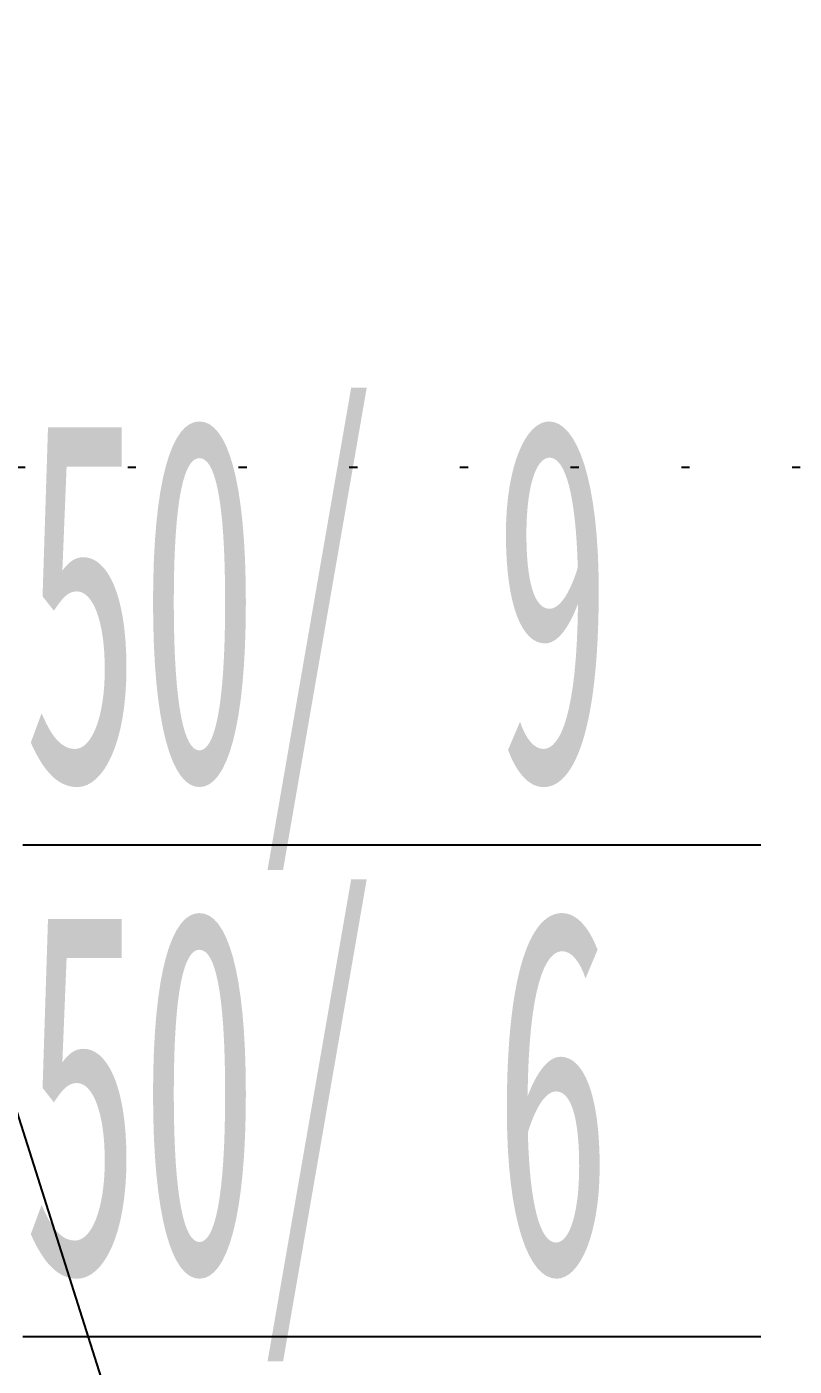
# Model space of a CAD drawing. Header units: millimetres. Extents: x -1499 to 6658, y -12483 to -6008.
# Drawn here: x 3129.43 to 3138.78, y -10660.03 to -10643.68 of the extents above; entities that cross this region are included whole.
import ezdxf

# ---------------------------------------------------------------- set-up
doc = ezdxf.new("R2010")
doc.units = ezdxf.units.MM
doc.linetypes.add('A-DOTLN01H', pattern=[0.125, 0, -0.125])
for name, color, linetype in [('32fgasdgasdf', 7, 'Continuous'), ('CR-GRID', 56, 'A-DOTLN01H'), ('종단지반선', 3, 'Continuous')]:
    doc.layers.add(name, color=color, linetype=linetype)
doc.styles.add('굴림체', font='굴림체')

msp = doc.modelspace()

# ---------------------------------------------------------------- linework, layer by layer
at = {"layer": '32fgasdgasdf'}
for p, q in [((3129.377, -10653.668), (3138.377, -10653.668)), ((3129.377, -10659.668), (3138.377, -10659.668))]:
    msp.add_line(p, q, dxfattribs=at)
at = {"layer": 'CR-GRID', "linetype": 'A-DOTLN01H', "ltscale": 10}
msp.add_line((3036.157, -10649.058), (6196.157, -10649.058), dxfattribs=at)
at = {"layer": '종단지반선', "flags": 128}
msp.add_lwpolyline([(3156.157, -10739.61), (3136.157, -10678.572), (3116.157, -10615.374), (3096.157, -10575.318), (3076.157, -10543.158), (3064.257, -10516.428), (3056.157, -10515.978), (3036.157, -10523.118), (3016.157, -10497.09), (2996.157, -10486.872), (2989.257, -10478.358), (2976.157, -10449.558), (2956.157, -10412.748)], dxfattribs=at)

# ---------------------------------------------------------------- texts
at = {"layer": '32fgasdgasdf', "style": '굴림체', "width": 0.5}
for s, p in [('50/ 9', (3129.377, -10652.89)), ('50/ 6', (3129.377, -10658.89))]:
    msp.add_text(s, height=4.4444, dxfattribs=at).set_placement(p)

doc.saveas('drawing.dxf')
